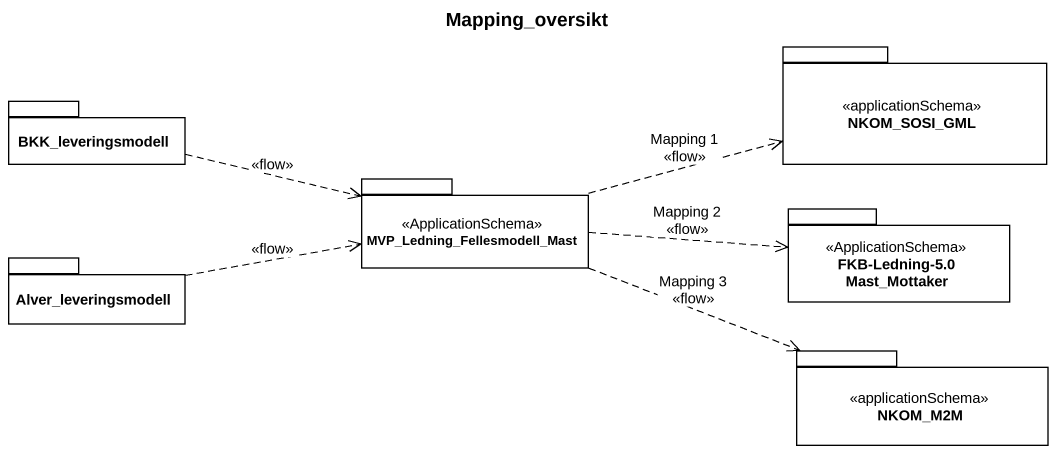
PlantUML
@startuml
title Mapping_oversikt
package BKK_leveringsmodell {
}
package NKOM_SOSI_GML <<applicationSchema>> {
}
package "MVP_Ledning_Fellesmodell_Mast" as MVP_Ledning_Fellesmodell <<ApplicationSchema>> {
}
package "FKB-Ledning-5.0 Mast_Mottaker" as FKB_Ledning_5_0_Mast <<ApplicationSchema>> {
}
package Alver_leveringsmodell {
}
package NKOM_M2M <<applicationSchema>> {
}
BKK_leveringsmodell .right.> MVP_Ledning_Fellesmodell : <<flow>>
MVP_Ledning_Fellesmodell .right.> NKOM_SOSI_GML : Mapping 1\n<<flow>>
MVP_Ledning_Fellesmodell .right.> FKB_Ledning_5_0_Mast : Mapping 2\n<<flow>>
MVP_Ledning_Fellesmodell .right.> NKOM_M2M : Mapping 3\n<<flow>>
Alver_leveringsmodell .right.> MVP_Ledning_Fellesmodell : <<flow>>
@enduml
